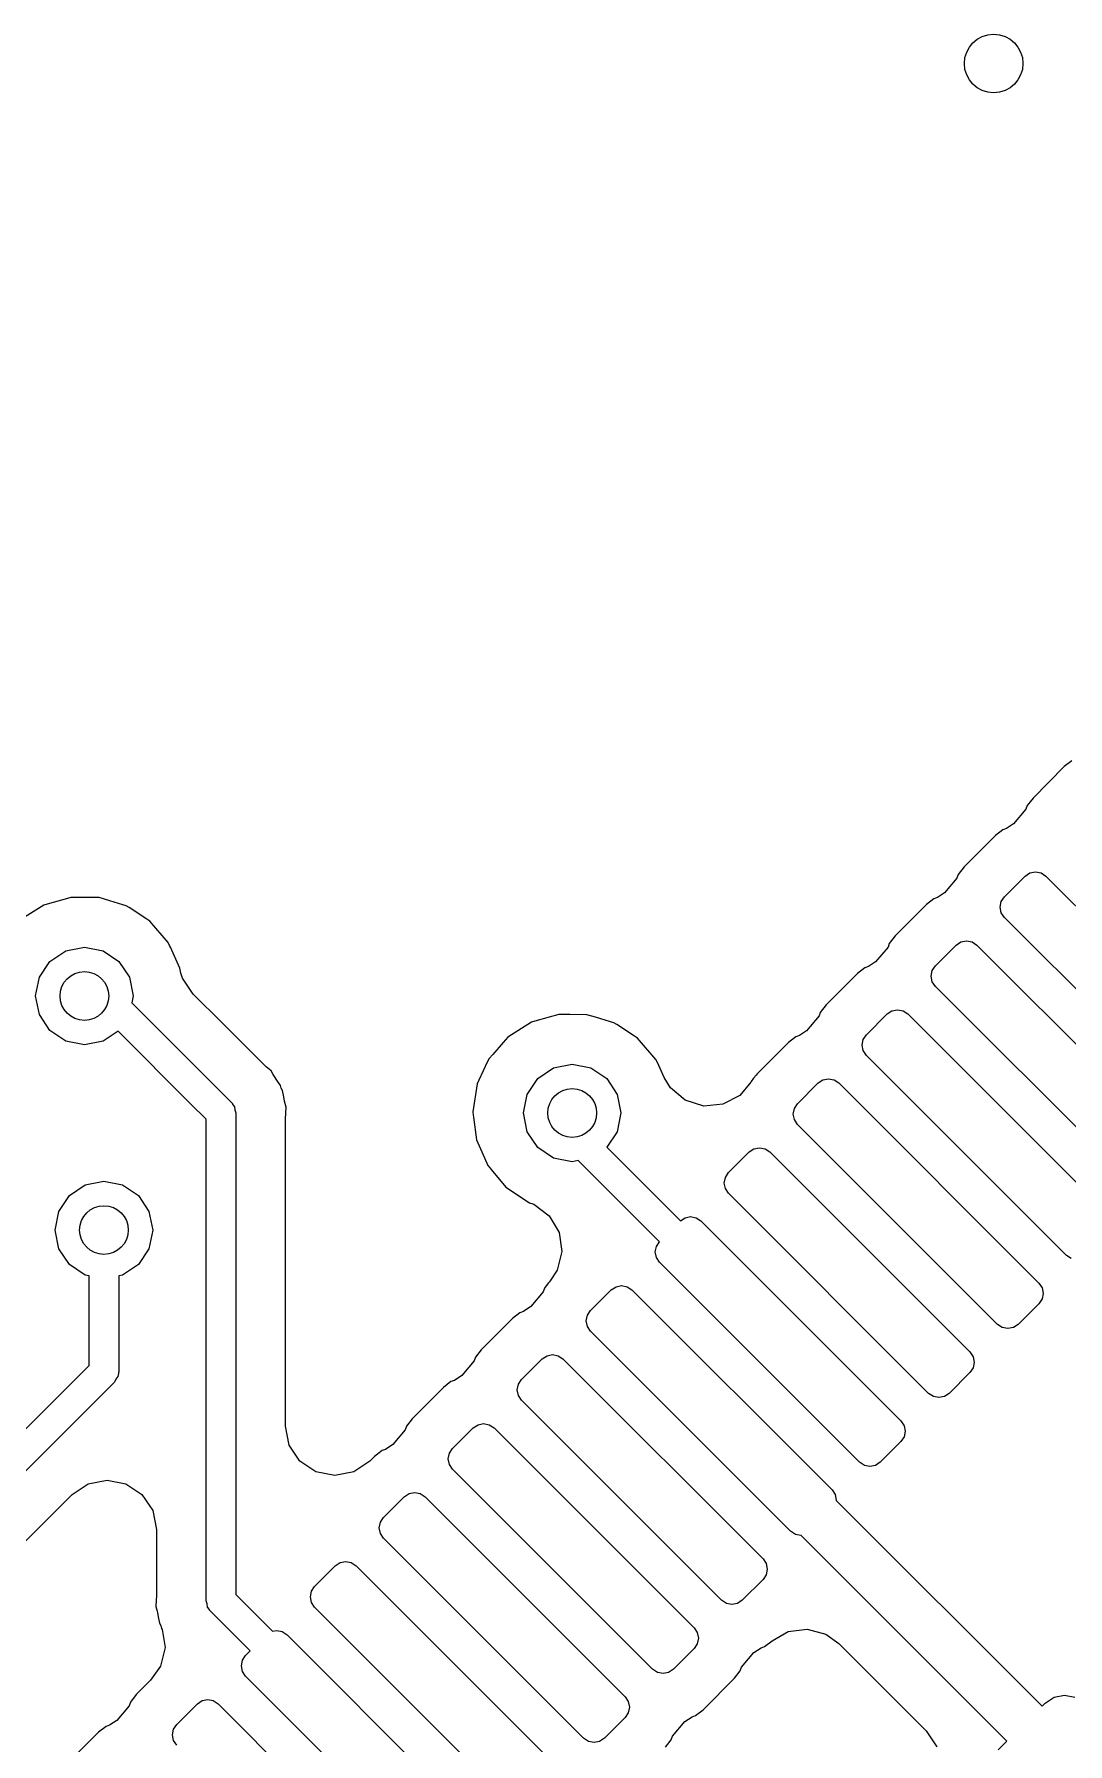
# Model space of a CAD drawing. Extents: x 0.99 to 4.24, y -7.27 to -4.02.
# Drawn here: x 2.9348 to 3.1433, y -5.5564 to -5.2114 of the extents above; entities that cross this region are included whole.
import ezdxf

# ---------------------------------------------------------------- set-up
doc = ezdxf.new("R2010")
doc.units = 0
doc.header["$MEASUREMENT"] = 0
doc.layers.add('BLACK', color=7, linetype='CONTINUOUS')

msp = doc.modelspace()

# ---------------------------------------------------------------- linework, layer by layer
at = {"layer": 'BLACK', "linetype": 'CONTINUOUS'}
for p, q in [((3.14413, -5.35807), (3.14261, -5.35923)), ((3.14261, -5.35923), (3.13629, -5.36556)), ((3.13487, -5.36779), (3.13237, -5.37077)), ((3.13513, -5.36707), (3.13487, -5.36779)), ((3.13487, -5.36779), (3.13487, -5.36779)), ((3.13629, -5.36556), (3.13513, -5.36707)), ((3.13092, -5.37173), (3.13021, -5.37199)), ((3.13237, -5.37077), (3.13092, -5.37173)), ((3.13092, -5.37173), (3.13092, -5.37173)), ((3.12869, -5.37315), (3.12237, -5.37948)), ((3.13021, -5.37199), (3.12869, -5.37315)), ((3.12095, -5.38171), (3.11845, -5.38469)), ((3.12121, -5.38099), (3.12095, -5.38171)), ((3.12095, -5.38171), (3.12095, -5.38171)), ((3.12237, -5.37948), (3.12121, -5.38099)), ((3.13053, -5.38549), (3.1347, -5.38131)), ((3.1347, -5.38131), (3.13566, -5.38067)), ((3.13566, -5.38067), (3.13679, -5.38045)), ((3.13679, -5.38045), (3.13792, -5.38067)), ((3.13792, -5.38067), (3.13888, -5.38131)), ((3.13888, -5.38131), (3.17925, -5.42168)), ((2.94216, -5.38563), (2.94148, -5.38583)), ((2.94287, -5.38564), (2.94216, -5.38563)), ((2.94438, -5.38564), (2.94287, -5.38564)), ((2.94785, -5.38567), (2.94438, -5.38564)), ((2.95003, -5.38632), (2.94785, -5.38567)), ((3.117, -5.38565), (3.11629, -5.38591)), ((3.11701, -5.38565), (3.117, -5.38565)), ((3.11845, -5.38469), (3.11701, -5.38565)), ((3.12989, -5.38645), (3.13053, -5.38549)), ((2.93669, -5.38719), (2.93188, -5.39023)), ((2.93737, -5.387), (2.93669, -5.38719)), ((2.94148, -5.38583), (2.93737, -5.387)), ((2.93737, -5.387), (2.93737, -5.387)), ((2.94148, -5.38583), (2.94148, -5.38583)), ((2.95262, -5.38709), (2.95003, -5.38632)), ((2.9533, -5.3873), (2.95262, -5.38709)), ((2.95262, -5.38709), (2.95262, -5.38709)), ((2.95389, -5.38768), (2.9533, -5.3873)), ((2.95748, -5.39), (2.95389, -5.38768)), ((3.11478, -5.38707), (3.10845, -5.3934)), ((3.11629, -5.38591), (3.11478, -5.38707)), ((3.12966, -5.38758), (3.12989, -5.38645)), ((3.12989, -5.38871), (3.12966, -5.38758)), ((3.13053, -5.38967), (3.12989, -5.38871)), ((2.95807, -5.39039), (2.95748, -5.39)), ((2.95748, -5.39), (2.95748, -5.39)), ((2.96179, -5.3947), (2.95807, -5.39039)), ((3.1709, -5.43003), (3.13053, -5.38967)), ((2.94112, -5.39642), (2.94488, -5.39567)), ((2.94488, -5.39567), (2.94865, -5.39642)), ((2.96208, -5.39535), (2.96179, -5.3947)), ((2.96222, -5.39564), (2.96208, -5.39535)), ((2.96208, -5.39535), (2.96208, -5.39535)), ((2.96414, -5.39988), (2.96222, -5.39564)), ((3.10703, -5.39563), (3.10453, -5.39861)), ((3.10729, -5.39491), (3.10703, -5.39563)), ((3.10703, -5.39563), (3.10703, -5.39563)), ((3.10845, -5.3934), (3.10729, -5.39491)), ((3.11661, -5.39941), (3.12079, -5.39523)), ((3.12079, -5.39523), (3.12174, -5.39459)), ((3.12174, -5.39459), (3.12287, -5.39437)), ((3.12287, -5.39437), (3.124, -5.39459)), ((3.124, -5.39459), (3.12496, -5.39523)), ((3.12496, -5.39523), (3.16533, -5.4356)), ((2.93579, -5.40175), (2.93792, -5.39855)), ((2.93792, -5.39855), (2.94112, -5.39642)), ((2.94865, -5.39642), (2.95184, -5.39855)), ((2.95184, -5.39855), (2.95398, -5.40175)), ((3.10308, -5.39957), (3.10237, -5.39983)), ((3.10309, -5.39957), (3.10308, -5.39957)), ((3.10453, -5.39861), (3.10309, -5.39957)), ((3.11597, -5.40037), (3.11661, -5.39941)), ((2.93504, -5.40551), (2.93579, -5.40175)), ((2.95398, -5.40175), (2.95472, -5.40551)), ((2.96424, -5.40058), (2.96414, -5.39988)), ((2.96433, -5.40088), (2.96424, -5.40058)), ((2.96469, -5.40189), (2.96433, -5.40088)), ((2.96685, -5.40513), (2.96469, -5.40189)), ((3.10086, -5.40099), (3.09453, -5.40732)), ((3.10237, -5.39983), (3.10086, -5.40099)), ((3.11574, -5.4015), (3.11597, -5.40037)), ((3.11597, -5.40263), (3.11574, -5.4015)), ((3.11661, -5.40358), (3.11597, -5.40263)), ((2.93579, -5.40928), (2.93504, -5.40551)), ((2.95472, -5.40551), (2.95445, -5.4069)), ((2.97268, -5.41096), (2.96685, -5.40513)), ((3.15698, -5.44395), (3.11661, -5.40358)), ((2.93792, -5.41247), (2.93579, -5.40928)), ((2.95445, -5.4069), (2.97063, -5.42308)), ((3.03865, -5.40981), (3.0358, -5.41062)), ((3.04058, -5.40925), (3.03865, -5.40981)), ((3.04129, -5.40926), (3.04058, -5.40925)), ((3.0428, -5.40927), (3.04129, -5.40926)), ((3.04627, -5.40929), (3.0428, -5.40927)), ((3.048, -5.40981), (3.04627, -5.40929)), ((3.05104, -5.41071), (3.048, -5.40981)), ((3.09311, -5.40955), (3.09061, -5.41253)), ((3.09337, -5.40883), (3.09311, -5.40955)), ((3.09311, -5.40955), (3.09311, -5.40955)), ((3.09453, -5.40732), (3.09337, -5.40883)), ((3.10269, -5.41333), (3.10687, -5.40915)), ((3.10687, -5.40915), (3.10782, -5.40851)), ((3.10782, -5.40851), (3.10895, -5.40829)), ((3.10895, -5.40829), (3.11008, -5.40851)), ((3.11008, -5.40851), (3.11104, -5.40915)), ((3.11104, -5.40915), (3.15141, -5.44952)), ((2.94112, -5.41461), (2.93792, -5.41247)), ((2.95166, -5.41259), (2.94865, -5.41461)), ((2.96638, -5.42732), (2.95166, -5.41259)), ((2.97852, -5.4168), (2.97268, -5.41096)), ((3.03511, -5.41082), (3.0303, -5.41385)), ((3.0358, -5.41062), (3.03511, -5.41082)), ((3.0358, -5.41062), (3.0358, -5.41062)), ((3.05172, -5.41092), (3.05104, -5.41071)), ((3.05104, -5.41071), (3.05104, -5.41071)), ((3.05232, -5.4113), (3.05172, -5.41092)), ((3.0559, -5.41363), (3.05232, -5.4113)), ((3.09061, -5.41253), (3.08917, -5.41349)), ((3.10205, -5.41429), (3.10269, -5.41333)), ((2.94488, -5.41535), (2.94112, -5.41461)), ((2.94865, -5.41461), (2.94488, -5.41535)), ((2.98094, -5.41922), (2.97852, -5.4168)), ((2.97852, -5.4168), (2.97852, -5.4168)), ((3.02937, -5.41491), (3.02726, -5.4173)), ((3.0303, -5.41385), (3.02937, -5.41491)), ((3.0565, -5.41401), (3.0559, -5.41363)), ((3.0559, -5.41363), (3.0559, -5.41363)), ((3.06021, -5.41832), (3.0565, -5.41401)), ((3.08694, -5.41491), (3.08061, -5.42124)), ((3.08845, -5.41375), (3.08694, -5.41491)), ((3.08916, -5.41349), (3.08845, -5.41375)), ((3.08917, -5.41349), (3.08916, -5.41349)), ((3.10183, -5.41542), (3.10205, -5.41429)), ((3.10205, -5.41655), (3.10183, -5.41542)), ((3.10269, -5.4175), (3.10205, -5.41655)), ((2.98158, -5.4198), (2.98094, -5.41922)), ((2.98257, -5.42064), (2.98158, -5.4198)), ((3.02623, -5.41876), (3.02447, -5.42252)), ((3.02654, -5.41812), (3.02623, -5.41876)), ((3.02623, -5.41876), (3.02623, -5.41876)), ((3.02726, -5.4173), (3.02654, -5.41812)), ((3.03635, -5.42217), (3.03954, -5.42004)), ((3.03954, -5.42004), (3.04331, -5.41929)), ((3.04331, -5.41929), (3.04707, -5.42004)), ((3.04707, -5.42004), (3.05027, -5.42217)), ((3.06051, -5.41897), (3.06021, -5.41832)), ((3.06186, -5.42194), (3.06051, -5.41897)), ((3.06051, -5.41897), (3.06051, -5.41897)), ((3.14306, -5.45787), (3.10269, -5.4175)), ((2.97063, -5.42308), (2.97063, -5.42308)), ((2.97063, -5.42308), (2.97456, -5.42701)), ((2.983, -5.42139), (2.98257, -5.42064)), ((2.98321, -5.42176), (2.983, -5.42139)), ((2.983, -5.42139), (2.983, -5.42139)), ((2.98368, -5.42249), (2.98321, -5.42176)), ((2.98442, -5.42355), (2.98368, -5.42249)), ((2.98457, -5.42411), (2.98442, -5.42355)), ((3.02412, -5.42327), (3.02324, -5.42889)), ((3.02447, -5.42252), (3.02412, -5.42327)), ((3.03421, -5.42537), (3.03635, -5.42217)), ((3.05027, -5.42217), (3.0524, -5.42537)), ((3.06316, -5.42406), (3.06186, -5.42194)), ((3.07938, -5.42294), (3.07716, -5.42559)), ((3.07945, -5.42275), (3.07938, -5.42294)), ((3.07992, -5.42213), (3.07945, -5.42275)), ((3.08041, -5.4215), (3.07992, -5.42213)), ((3.08061, -5.42124), (3.08041, -5.4215)), ((3.08877, -5.42725), (3.09295, -5.42307)), ((3.09295, -5.42307), (3.0939, -5.42243)), ((3.0939, -5.42243), (3.09503, -5.42221)), ((3.09503, -5.42221), (3.09616, -5.42243)), ((3.09616, -5.42243), (3.09712, -5.42307)), ((3.09712, -5.42307), (3.13749, -5.46344)), ((2.97456, -5.42701), (2.97467, -5.42717)), ((2.97467, -5.42717), (2.97474, -5.42721)), ((2.98486, -5.42461), (2.98457, -5.42411)), ((2.98509, -5.42589), (2.98486, -5.42461)), ((2.98528, -5.42673), (2.98509, -5.42589)), ((2.98561, -5.42798), (2.98528, -5.42673)), ((3.03346, -5.42913), (3.03421, -5.42537)), ((3.0524, -5.42537), (3.05315, -5.42913)), ((3.06613, -5.42655), (3.06316, -5.42406)), ((3.06984, -5.42772), (3.06613, -5.42655)), ((3.07716, -5.42559), (3.07371, -5.42738)), ((2.96944, -5.43038), (2.96638, -5.42732)), ((2.96638, -5.42732), (2.96638, -5.42732)), ((2.96944, -5.52756), (2.96944, -5.43038)), ((2.97474, -5.42721), (2.97478, -5.42733)), ((2.97478, -5.42733), (2.97516, -5.42787)), ((2.97516, -5.42787), (2.97522, -5.42852)), ((2.97522, -5.42852), (2.97544, -5.42913)), ((2.97544, -5.42913), (2.97544, -5.52632)), ((2.98546, -5.43014), (2.9855, -5.42927)), ((2.98546, -5.49234), (2.98546, -5.43014)), ((2.9855, -5.42927), (2.98551, -5.42911)), ((2.98551, -5.42911), (2.98561, -5.42798)), ((3.02324, -5.42889), (3.02333, -5.42959)), ((3.02333, -5.42959), (3.02333, -5.42959)), ((3.02333, -5.42959), (3.02338, -5.42997)), ((3.02338, -5.42997), (3.02398, -5.43453)), ((3.03421, -5.4329), (3.03346, -5.42913)), ((3.05315, -5.42913), (3.0524, -5.4329)), ((3.07371, -5.42738), (3.06984, -5.42772)), ((3.08791, -5.42934), (3.08813, -5.42821)), ((3.08813, -5.43047), (3.08791, -5.42934)), ((3.08813, -5.42821), (3.08877, -5.42725)), ((3.08877, -5.43142), (3.08813, -5.43047)), ((3.03635, -5.43609), (3.03421, -5.4329)), ((3.0524, -5.4329), (3.0503, -5.43604)), ((3.12914, -5.47179), (3.08877, -5.43142)), ((3.02398, -5.43453), (3.02427, -5.43518)), ((3.02427, -5.43518), (3.02427, -5.43518)), ((3.02427, -5.43518), (3.02559, -5.43819)), ((3.03954, -5.43823), (3.03635, -5.43609)), ((3.0503, -5.43604), (3.06515, -5.45088)), ((3.07485, -5.44117), (3.07903, -5.43699)), ((3.07903, -5.43699), (3.07998, -5.43635)), ((3.07998, -5.43635), (3.08111, -5.43613)), ((3.08111, -5.43613), (3.08224, -5.43635)), ((3.08224, -5.43635), (3.0832, -5.43699)), ((3.0832, -5.43699), (3.12357, -5.47736)), ((3.02559, -5.43819), (3.02627, -5.43974)), ((3.02627, -5.43974), (3.02673, -5.44028)), ((3.02673, -5.44028), (3.02673, -5.44028)), ((3.02673, -5.44028), (3.02696, -5.44056)), ((3.02696, -5.44056), (3.02993, -5.44409)), ((3.04331, -5.43898), (3.03954, -5.43823)), ((3.04451, -5.43874), (3.04331, -5.43898)), ((3.0609, -5.45513), (3.04451, -5.43874)), ((2.94186, -5.4458), (2.94505, -5.44366)), ((2.94505, -5.44366), (2.94882, -5.44291)), ((2.94882, -5.44291), (2.95259, -5.44366)), ((2.95259, -5.44366), (2.95578, -5.4458)), ((3.02993, -5.44409), (3.03467, -5.44725)), ((3.07399, -5.44326), (3.07421, -5.44213)), ((3.07421, -5.44439), (3.07399, -5.44326)), ((3.07421, -5.44213), (3.07485, -5.44117)), ((3.07485, -5.44534), (3.07421, -5.44439)), ((2.93973, -5.44899), (2.94186, -5.4458)), ((2.95578, -5.4458), (2.95791, -5.44899)), ((3.03467, -5.44725), (3.03535, -5.44746)), ((3.03535, -5.44746), (3.03557, -5.44756)), ((3.03557, -5.44756), (3.03868, -5.44989)), ((3.11522, -5.48571), (3.07485, -5.44534)), ((2.93898, -5.45276), (2.93973, -5.44899)), ((2.95791, -5.44899), (2.95866, -5.45276)), ((3.03868, -5.44989), (3.04067, -5.45323)), ((3.06515, -5.45088), (3.06607, -5.45027)), ((3.06607, -5.45027), (3.0672, -5.45005)), ((3.0672, -5.45005), (3.06833, -5.45027)), ((3.06833, -5.45027), (3.06928, -5.45091)), ((3.06928, -5.45091), (3.10965, -5.49128)), ((2.93973, -5.45652), (2.93898, -5.45276)), ((2.95866, -5.45276), (2.95791, -5.45652)), ((3.04067, -5.45323), (3.04123, -5.45708)), ((2.94186, -5.45972), (2.93973, -5.45652)), ((2.95791, -5.45652), (2.95578, -5.45972)), ((3.04123, -5.45708), (3.04027, -5.46084)), ((3.06007, -5.45717), (3.06029, -5.45604)), ((3.06029, -5.4583), (3.06007, -5.45717)), ((3.06029, -5.45604), (3.0609, -5.45513)), ((3.14401, -5.45851), (3.14306, -5.45787)), ((2.94505, -5.46185), (2.94186, -5.45972)), ((2.95578, -5.45972), (2.95259, -5.46185)), ((3.04027, -5.46084), (3.03886, -5.46299)), ((3.06093, -5.45926), (3.06029, -5.4583)), ((3.1013, -5.49963), (3.06093, -5.45926)), ((2.94582, -5.462), (2.94505, -5.46185)), ((2.94582, -5.48006), (2.94582, -5.462)), ((2.95259, -5.46185), (2.95182, -5.462)), ((2.95182, -5.462), (2.95182, -5.4813)), ((3.03769, -5.46451), (3.03743, -5.46522)), ((3.03847, -5.46349), (3.03769, -5.46451)), ((3.03865, -5.46325), (3.03847, -5.46349)), ((3.03885, -5.463), (3.03865, -5.46325)), ((3.03865, -5.46325), (3.03865, -5.46325)), ((3.03886, -5.46299), (3.03885, -5.463)), ((3.04701, -5.46901), (3.05119, -5.46483)), ((3.05119, -5.46483), (3.05215, -5.46419)), ((3.05215, -5.46419), (3.05328, -5.46397)), ((3.05328, -5.46397), (3.05441, -5.46419)), ((3.05441, -5.46419), (3.05536, -5.46483)), ((3.05536, -5.46483), (3.09573, -5.5052)), ((3.13749, -5.46344), (3.13813, -5.4644)), ((3.13813, -5.4644), (3.13835, -5.46553)), ((3.03493, -5.4682), (3.03349, -5.46917)), ((3.03743, -5.46523), (3.03493, -5.4682)), ((3.03743, -5.46522), (3.03743, -5.46523)), ((3.13749, -5.46761), (3.13331, -5.47179)), ((3.13813, -5.46666), (3.13749, -5.46761)), ((3.13835, -5.46553), (3.13813, -5.46666)), ((3.03126, -5.47059), (3.02493, -5.47692)), ((3.03277, -5.46943), (3.03126, -5.47059)), ((3.03349, -5.46917), (3.03277, -5.46943)), ((3.03349, -5.46917), (3.03349, -5.46917)), ((3.04615, -5.47109), (3.04637, -5.46996)), ((3.04637, -5.47222), (3.04615, -5.47109)), ((3.04637, -5.46996), (3.04701, -5.46901)), ((3.13009, -5.47243), (3.12914, -5.47179)), ((3.13331, -5.47179), (3.13235, -5.47243)), ((3.04701, -5.47318), (3.04637, -5.47222)), ((3.08738, -5.51355), (3.04701, -5.47318)), ((3.13122, -5.47265), (3.13009, -5.47243)), ((3.13235, -5.47243), (3.13122, -5.47265)), ((3.02377, -5.47843), (3.02351, -5.47914)), ((3.02493, -5.47692), (3.02377, -5.47843)), ((3.03309, -5.48293), (3.03727, -5.47875)), ((3.03727, -5.47875), (3.03823, -5.47811)), ((3.03823, -5.47811), (3.03936, -5.47788)), ((3.03936, -5.47788), (3.04049, -5.47811)), ((3.04049, -5.47811), (3.04144, -5.47875)), ((3.04144, -5.47875), (3.08181, -5.51912)), ((3.12357, -5.47736), (3.12421, -5.47832)), ((3.12421, -5.47832), (3.12443, -5.47945)), ((2.88666, -5.53922), (2.94582, -5.48006)), ((2.95164, -5.48233), (2.95122, -5.48283)), ((2.95175, -5.48168), (2.95164, -5.48233)), ((2.95181, -5.48156), (2.95175, -5.48168)), ((2.95182, -5.4813), (2.95179, -5.48148)), ((2.95179, -5.48148), (2.95181, -5.48156)), ((3.02101, -5.48212), (3.01957, -5.48309)), ((3.02351, -5.47915), (3.02101, -5.48212)), ((3.02351, -5.47914), (3.02351, -5.47915)), ((3.12357, -5.48153), (3.11939, -5.48571)), ((3.12421, -5.48058), (3.12357, -5.48153)), ((3.12443, -5.47945), (3.12421, -5.48058)), ((2.95094, -5.48342), (2.89178, -5.54258)), ((2.95122, -5.48283), (2.95094, -5.48342)), ((3.01734, -5.48451), (3.01101, -5.49083)), ((3.01885, -5.48335), (3.01734, -5.48451)), ((3.01957, -5.48309), (3.01885, -5.48335)), ((3.01957, -5.48309), (3.01957, -5.48309)), ((3.03223, -5.48501), (3.03245, -5.48388)), ((3.03245, -5.48614), (3.03223, -5.48501)), ((3.03245, -5.48388), (3.03309, -5.48293)), ((3.11618, -5.48635), (3.11522, -5.48571)), ((3.11939, -5.48571), (3.11844, -5.48635)), ((3.03309, -5.4871), (3.03245, -5.48614)), ((3.07346, -5.52747), (3.03309, -5.4871)), ((3.11731, -5.48657), (3.11618, -5.48635)), ((3.11844, -5.48635), (3.11731, -5.48657)), ((2.98622, -5.49615), (2.98546, -5.49234)), ((3.00985, -5.49235), (3.00959, -5.49306)), ((3.01101, -5.49083), (3.00985, -5.49235)), ((3.01917, -5.49685), (3.02335, -5.49267)), ((3.02335, -5.49267), (3.02431, -5.49203)), ((3.02431, -5.49203), (3.02544, -5.4918)), ((3.02544, -5.4918), (3.02657, -5.49203)), ((3.02657, -5.49203), (3.02753, -5.49267)), ((3.02753, -5.49267), (3.06789, -5.53304)), ((3.10965, -5.49128), (3.11029, -5.49224)), ((3.11029, -5.49224), (3.11051, -5.49337)), ((2.98838, -5.49938), (2.98622, -5.49615)), ((3.00709, -5.49604), (3.00565, -5.49701)), ((3.00959, -5.49307), (3.00709, -5.49604)), ((3.00959, -5.49306), (3.00959, -5.49307)), ((3.10965, -5.49545), (3.10547, -5.49963)), ((3.11029, -5.4945), (3.10965, -5.49545)), ((3.11051, -5.49337), (3.11029, -5.4945)), ((2.99161, -5.50154), (2.98838, -5.49938)), ((3.00246, -5.49938), (2.99923, -5.50154)), ((3.00342, -5.49843), (3.00246, -5.49938)), ((3.00493, -5.49727), (3.00342, -5.49843)), ((3.00565, -5.49701), (3.00493, -5.49727)), ((3.00565, -5.49701), (3.00565, -5.49701)), ((3.01831, -5.49893), (3.01853, -5.4978)), ((3.01853, -5.50006), (3.01831, -5.49893)), ((3.01853, -5.4978), (3.01917, -5.49685)), ((2.99542, -5.5023), (2.99161, -5.50154)), ((2.99923, -5.50154), (2.99542, -5.5023)), ((3.01917, -5.50102), (3.01853, -5.50006)), ((3.05954, -5.54139), (3.01917, -5.50102)), ((3.10226, -5.50027), (3.1013, -5.49963)), ((3.10339, -5.50049), (3.10226, -5.50027)), ((3.10452, -5.50027), (3.10339, -5.50049)), ((3.10547, -5.49963), (3.10452, -5.50027)), ((2.90481, -5.54372), (2.94242, -5.50611)), ((2.94242, -5.50611), (2.94565, -5.50395)), ((2.94565, -5.50395), (2.94946, -5.5032)), ((2.94946, -5.5032), (2.95327, -5.50395)), ((2.95327, -5.50395), (2.9565, -5.50611)), ((2.9565, -5.50611), (2.95866, -5.50934)), ((3.00943, -5.50659), (3.01039, -5.50595)), ((3.01039, -5.50595), (3.01152, -5.50572)), ((3.01152, -5.50572), (3.01265, -5.50595)), ((3.01265, -5.50595), (3.01361, -5.50659)), ((3.09573, -5.5052), (3.09637, -5.50615)), ((3.09637, -5.50615), (3.0966, -5.50728)), ((2.95866, -5.50934), (2.95942, -5.51316)), ((3.00525, -5.51076), (3.00943, -5.50659)), ((3.01361, -5.50659), (3.05397, -5.54695)), ((3.0966, -5.50728), (3.09659, -5.50733)), ((3.09659, -5.50733), (3.13811, -5.54885)), ((2.95942, -5.51316), (2.95942, -5.52656)), ((3.00439, -5.51285), (3.00461, -5.51172)), ((3.00461, -5.51398), (3.00439, -5.51285)), ((3.00461, -5.51172), (3.00525, -5.51076)), ((3.00525, -5.51494), (3.00461, -5.51398)), ((3.04562, -5.55531), (3.00525, -5.51494)), ((3.08834, -5.51419), (3.08738, -5.51355)), ((3.08947, -5.51441), (3.08834, -5.51419)), ((3.08951, -5.5144), (3.08947, -5.51441)), ((3.13103, -5.55592), (3.08951, -5.5144)), ((2.99551, -5.52051), (2.99647, -5.51987)), ((2.99647, -5.51987), (2.9976, -5.51964)), ((2.9976, -5.51964), (2.99873, -5.51987)), ((2.99873, -5.51987), (2.99969, -5.52051)), ((3.08181, -5.51912), (3.08245, -5.52007)), ((3.08245, -5.52007), (3.08268, -5.5212)), ((2.99133, -5.52468), (2.99551, -5.52051)), ((2.99969, -5.52051), (3.04005, -5.56087)), ((3.08181, -5.52329), (3.07763, -5.52747)), ((3.08245, -5.52233), (3.08181, -5.52329)), ((3.08268, -5.5212), (3.08245, -5.52233)), ((2.95942, -5.52656), (2.95938, -5.52742)), ((2.97544, -5.52632), (2.98285, -5.53373)), ((2.99047, -5.52677), (2.99069, -5.52564)), ((2.99069, -5.5279), (2.99047, -5.52677)), ((2.99069, -5.52564), (2.99133, -5.52468)), ((2.95938, -5.52742), (2.95927, -5.52871)), ((2.95927, -5.52871), (2.95953, -5.52966)), ((2.95953, -5.52966), (2.95961, -5.52996)), ((2.95961, -5.52996), (2.95979, -5.53081)), ((2.96966, -5.52817), (2.96944, -5.52756)), ((2.96972, -5.52883), (2.96966, -5.52817)), ((2.9701, -5.52936), (2.96972, -5.52883)), ((2.97014, -5.52949), (2.9701, -5.52936)), ((2.97021, -5.52953), (2.97014, -5.52949)), ((2.97032, -5.52968), (2.97021, -5.52953)), ((2.97833, -5.53769), (2.97032, -5.52968)), ((2.99133, -5.52886), (2.99069, -5.5279)), ((3.0317, -5.56923), (2.99133, -5.52886)), ((3.07442, -5.52811), (3.07346, -5.52747)), ((3.07555, -5.52833), (3.07442, -5.52811)), ((3.07668, -5.52811), (3.07555, -5.52833)), ((3.07763, -5.52747), (3.07668, -5.52811)), ((2.95979, -5.53081), (2.96002, -5.53208)), ((2.96002, -5.53208), (2.96031, -5.53258)), ((2.96031, -5.53258), (2.96046, -5.53315)), ((2.96046, -5.53315), (2.9606, -5.53334)), ((2.9606, -5.53334), (2.96116, -5.53699)), ((2.98285, -5.53373), (2.98368, -5.53356)), ((2.98368, -5.53356), (2.98481, -5.53379)), ((2.98481, -5.53379), (2.98577, -5.53443)), ((3.06789, -5.53304), (3.06853, -5.53399)), ((3.06853, -5.53399), (3.06876, -5.53512)), ((3.08365, -5.53564), (3.08687, -5.53378)), ((3.08687, -5.53378), (3.09072, -5.53327)), ((3.09072, -5.53327), (3.09447, -5.53428)), ((2.96116, -5.53699), (2.96023, -5.54076)), ((2.98577, -5.53443), (3.02613, -5.57479)), ((3.06789, -5.53721), (3.06372, -5.54139)), ((3.06853, -5.53625), (3.06789, -5.53721)), ((3.06876, -5.53512), (3.06853, -5.53625)), ((3.07997, -5.53801), (3.08141, -5.53705)), ((3.08141, -5.53705), (3.08142, -5.53705)), ((3.08142, -5.53705), (3.08213, -5.53679)), ((3.08213, -5.53679), (3.08365, -5.53563)), ((3.08365, -5.53563), (3.08365, -5.53564)), ((3.09447, -5.53428), (3.09711, -5.53617)), ((3.09711, -5.53617), (3.11473, -5.55379)), ((2.96023, -5.54076), (2.95825, -5.5436)), ((2.97655, -5.54069), (2.97678, -5.53956)), ((2.97678, -5.54182), (2.97655, -5.54069)), ((2.97678, -5.53956), (2.97742, -5.5386)), ((2.97742, -5.5386), (2.97833, -5.53769)), ((3.07721, -5.54171), (3.07747, -5.54099)), ((3.07747, -5.54099), (3.07997, -5.53801)), ((3.07747, -5.54099), (3.07747, -5.54099)), ((2.95825, -5.5436), (2.95534, -5.54651)), ((2.97742, -5.54278), (2.97678, -5.54182)), ((3.01778, -5.58315), (2.97742, -5.54278)), ((3.0605, -5.54203), (3.05954, -5.54139)), ((3.06163, -5.54225), (3.0605, -5.54203)), ((3.06276, -5.54203), (3.06163, -5.54225)), ((3.06372, -5.54139), (3.06276, -5.54203)), ((3.06973, -5.54955), (3.07605, -5.54322)), ((3.07605, -5.54322), (3.07721, -5.54171)), ((2.95534, -5.54651), (2.95418, -5.54802)), ((2.96767, -5.54835), (2.96863, -5.54771)), ((2.96863, -5.54771), (2.96976, -5.54748)), ((2.96976, -5.54748), (2.97089, -5.54771)), ((2.97089, -5.54771), (2.97185, -5.54835)), ((3.05397, -5.54695), (3.05461, -5.54791)), ((3.05461, -5.54791), (3.05484, -5.54904)), ((3.13875, -5.54821), (3.14054, -5.54701)), ((3.14054, -5.54701), (3.14265, -5.54659)), ((3.14265, -5.54659), (3.14476, -5.54701)), ((2.95391, -5.54874), (2.95142, -5.55172)), ((2.95392, -5.54874), (2.95391, -5.54874)), ((2.95418, -5.54802), (2.95392, -5.54874)), ((2.9635, -5.55252), (2.96767, -5.54835)), ((2.97185, -5.54835), (3.01221, -5.58871)), ((3.05397, -5.55113), (3.0498, -5.55531)), ((3.05461, -5.55017), (3.05397, -5.55113)), ((3.05484, -5.54904), (3.05461, -5.55017)), ((3.06605, -5.55193), (3.0675, -5.55097)), ((3.0675, -5.55097), (3.06821, -5.55071)), ((3.0675, -5.55097), (3.0675, -5.55097)), ((3.06821, -5.55071), (3.06973, -5.54955)), ((3.13811, -5.54885), (3.13875, -5.54821)), ((2.94774, -5.55411), (2.94142, -5.56043)), ((2.94925, -5.55295), (2.94774, -5.55411)), ((2.94997, -5.55269), (2.94925, -5.55295)), ((2.95142, -5.55172), (2.94997, -5.55268)), ((2.94997, -5.55268), (2.94997, -5.55269)), ((2.96263, -5.55461), (2.96286, -5.55348)), ((2.96286, -5.55574), (2.96263, -5.55461)), ((2.96286, -5.55348), (2.9635, -5.55252)), ((3.06355, -5.55491), (3.06605, -5.55193)), ((3.11473, -5.55379), (3.11689, -5.55702)), ((2.9635, -5.5567), (2.96286, -5.55574)), ((3.04658, -5.55595), (3.04562, -5.55531)), ((3.04771, -5.55617), (3.04658, -5.55595)), ((3.04884, -5.55595), (3.04771, -5.55617)), ((3.0498, -5.55531), (3.04884, -5.55595)), ((3.06213, -5.55714), (3.06329, -5.55563)), ((3.06329, -5.55563), (3.06355, -5.55491)), ((3.06355, -5.55491), (3.06355, -5.55491)), ((3.12929, -5.55767), (3.13103, -5.55592))]:
    msp.add_line(p, q, dxfattribs=at)
at = {"layer": 'BLACK'}
for centre, radius in [((3.12835, -5.21732), 0.00591), ((2.94488, -5.40551), 0.00492), ((3.04331, -5.42913), 0.00492), ((2.94882, -5.45276), 0.00492)]:
    msp.add_circle(centre, radius, dxfattribs=at)

doc.saveas('drawing.dxf')
